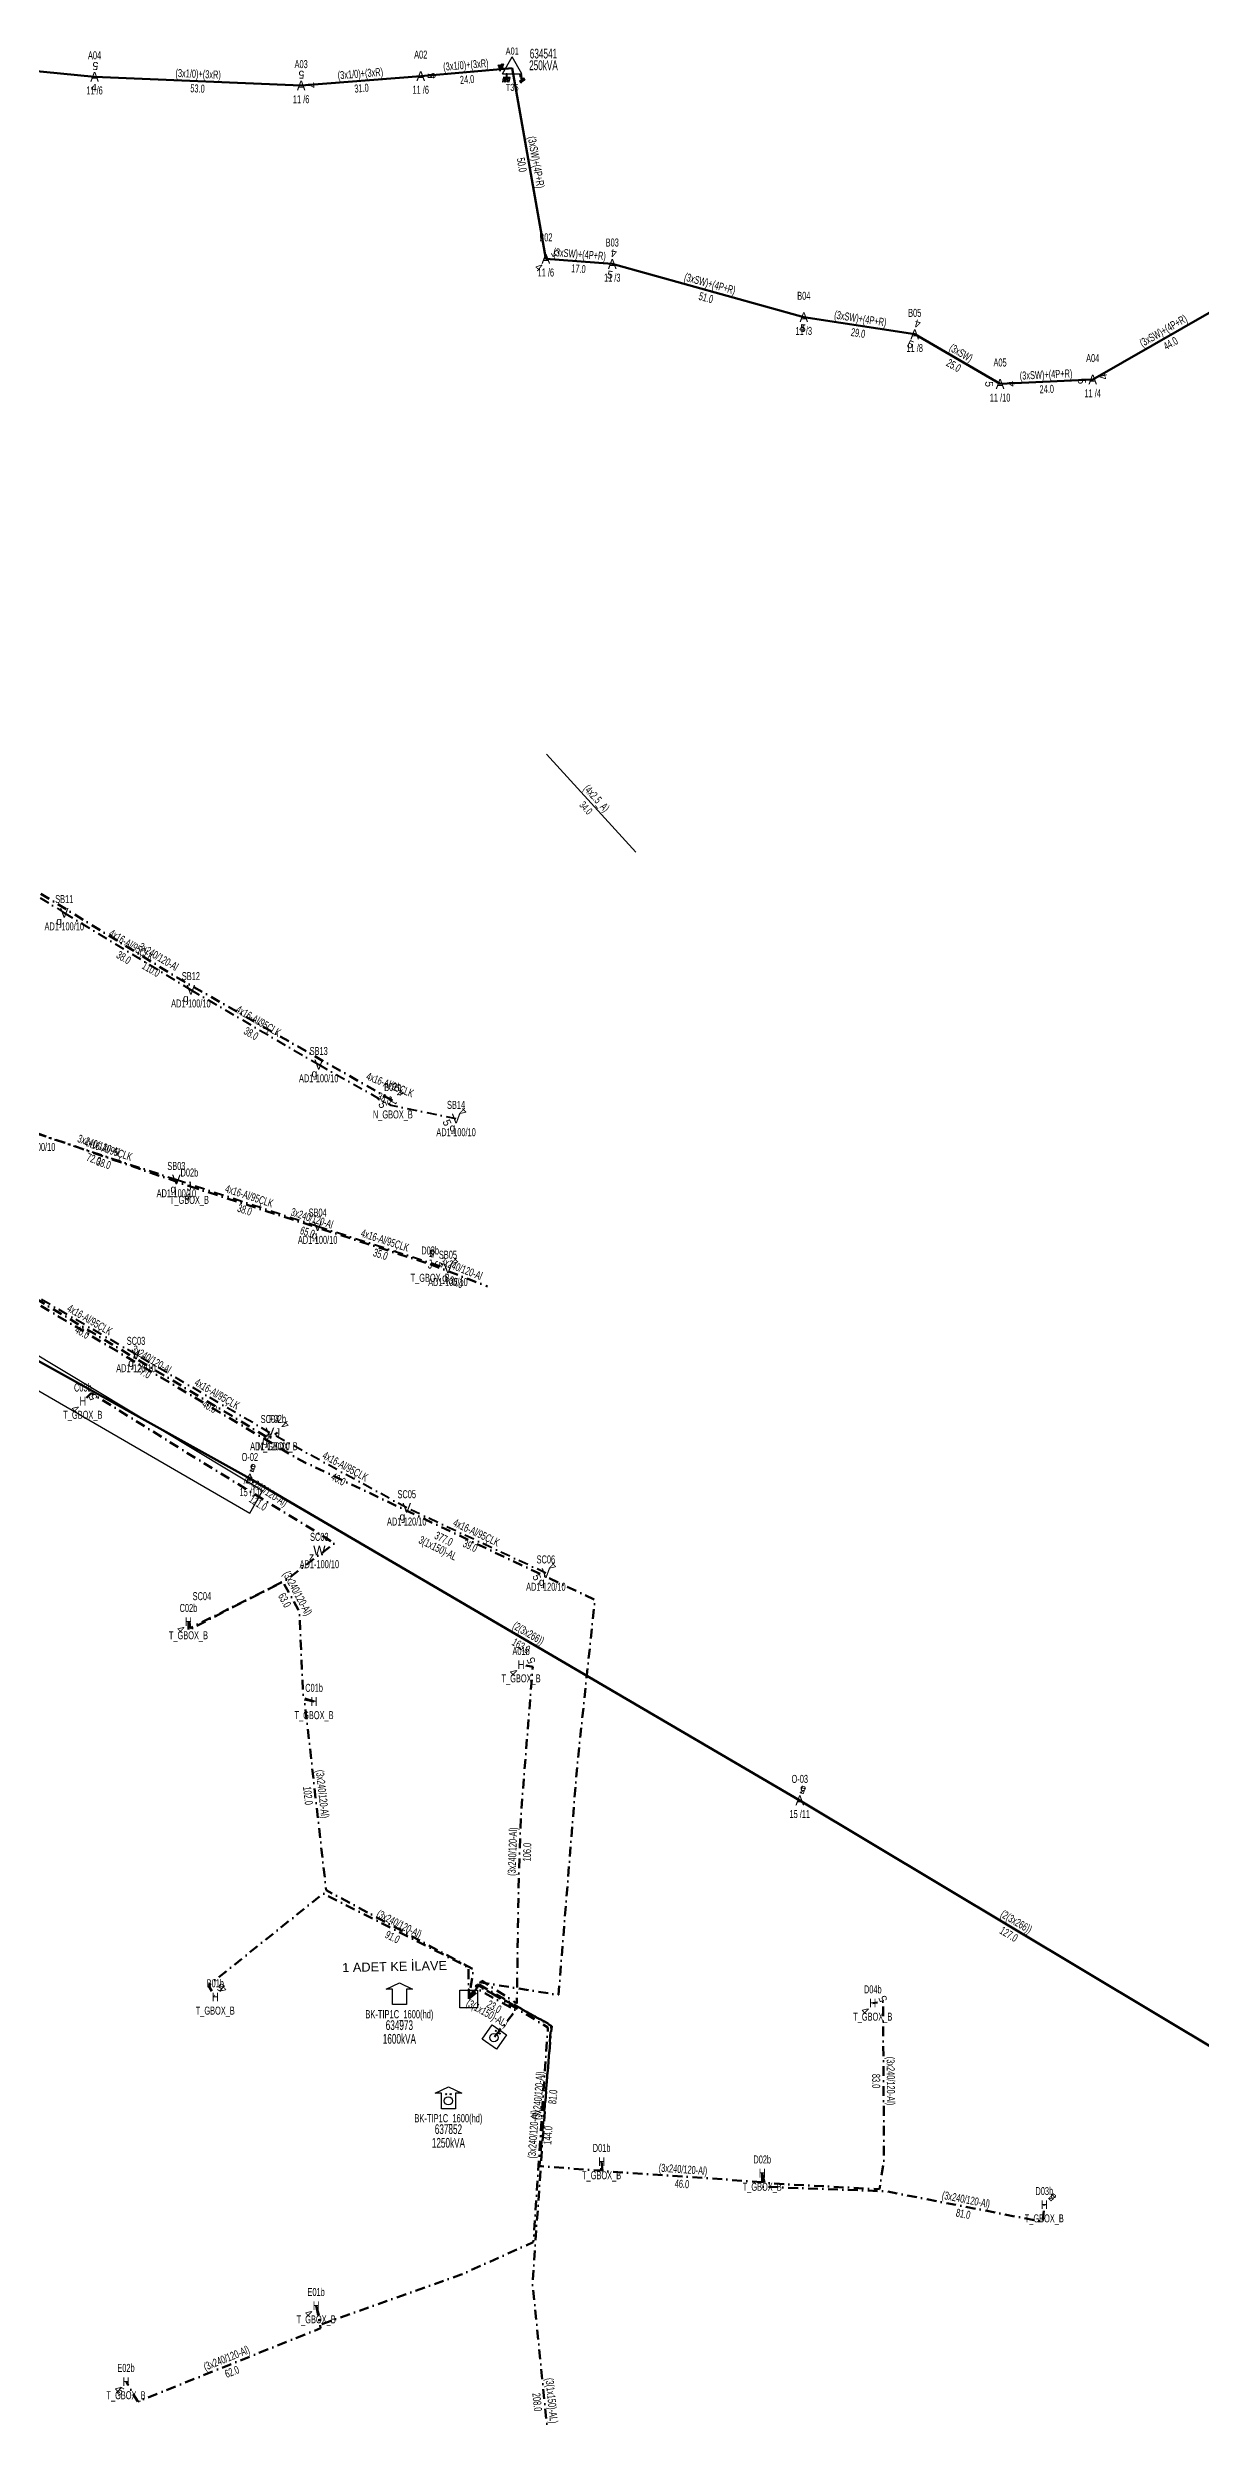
# Model space of a CAD drawing. Header units: millimetres. Extents: x 621691 to 622806, y 4076709 to 4077698.
# Drawn here: x 622103 to 622399, y 4077078 to 4077686 of the extents above; entities that cross this region are included whole.
import ezdxf
from ezdxf.enums import TextEntityAlignment as Align

# ---------------------------------------------------------------- set-up
doc = ezdxf.new("R2010")
doc.units = ezdxf.units.MM
doc.linetypes.add('DASHDOT', pattern=[5, 2.5, -1.25, 0, -1.25])
for name, color, linetype, lineweight in [('DIREK_AYD_MEVCUT', 190, 'Continuous', 25), ('DIREK_AYD_YENI', 152, 'Continuous', 25), ('DIREK_BOX_MEVCUT', 5, 'Continuous', 25), ('DIREK_BOX_YENI', 5, 'Continuous', 25), ('DIREK_ENH_MEVCUT', 6, 'Continuous', 25), ('DIREK_OG_MEVCUT', 16, 'Continuous', 25), ('HAT_ABONE_HAVAI_MEVCUT', 56, 'Continuous', 30), ('HAT_AYD_YERALTI_YENI', 4, 'DASHDOT', 40), ('HAT_BOX_YERALTI_MEVCUT', 192, 'DASHDOT', 50), ('HAT_BOX_YERALTI_YENI', 5, 'DASHDOT', 50), ('HAT_ENH_HAVAI_MEVCUT', 6, 'Continuous', 70), ('HAT_OG_HAVAI_MEVCUT', 48, 'Continuous', 70), ('HAT_OG_YERALTI_MEVCUT', 48, 'DASHDOT', 70), ('HAT_OG_YERALTI_YENI', 1, 'DASHDOT', 70), ('KULLANICI', 1, 'Continuous', 25), ('TRAFO_MEVCUT', 5, 'Continuous', 30), ('TRAFO_TADILAT_BYSK', 5, 'Continuous', 30)]:
    doc.layers.add(name, color=color, linetype=linetype, lineweight=lineweight)
doc.styles.add('Direk', font='B_CAD')
doc.styles.get("Standard").update_dxf_attribs({"font": 'Arial'})

# ---------------------------------------------------------------- blocks, each defined once
blk = doc.blocks.new('MEV_DIREK')
h = blk.add_hatch(color=32)
h.paths.add_polyline_path([(-2.14, 0.97), (-2.35, 1.09), (-3.31, -0.55), (-3.09, -0.67), (-2.67, 0.06), (-1.89, -0.39), (-1.79, -0.22), (-2.56, 0.23)])
h.paths.add_polyline_path([(-3.46, -0.17), (-3.33, -0.25), (-2.61, 0.99), (-2.74, 1.06)])
h.paths.add_polyline_path([(-3.54, 0.29), (-3.41, 0.22), (-3.05, 0.82), (-3.18, 0.9)])
h.paths.add_polyline_path([(-3.58, 0.81), (-3.66, 0.68), (-3.53, 0.61), (-3.45, 0.74)])
h.paths.add_polyline_path([(-1.51, -2.34), (-2.26, -2.33), (-2.52, -3.47), (-2.42, -3.47), (-2.21, -2.53), (-1.91, -2.54), (-2.12, -3.47), (-2.02, -3.47), (-1.81, -2.54), (-1.51, -2.54), (-1.72, -3.47), (-1.62, -3.48), (-1.41, -2.54), (-1.11, -2.54), (-1.32, -3.48), (-1.22, -3.48), (-1.01, -2.54), (-0.71, -2.55), (-0.92, -3.48), (-0.82, -3.48), (-0.56, -2.35), (-1.31, -2.34), (-1.31, -1.44), (-1.51, -1.44)])
at = {"layer": 'TRAFO_MEVCUT'}
for points in [[(2.35, -1.57), (2.12, -1.92), (2.08, -1.44), (1.94, -1.44), (2.01, -2.32), (2.25, -1.96), (2.31, -2.67), (2.1, -2.67), (2.39, -2.87), (2.4, -2.86), (2.64, -2.49), (2.45, -2.63)], [(2.35, -1.57), (2.12, -1.92), (2.08, -1.44), (1.94, -1.44), (2.01, -2.32), (2.25, -1.96), (2.31, -2.67), (2.1, -2.67), (2.39, -2.87), (1.98, -3.19), (2.2, -3.79), (2.26, -3.74), (2.08, -3.26), (2.26, -3.13), (2.44, -3.6), (2.49, -3.56), (2.32, -3.08), (2.49, -2.94), (2.67, -3.42), (2.73, -3.38), (2.55, -2.9), (2.73, -2.76), (2.91, -3.24), (2.97, -3.2), (2.79, -2.72), (2.97, -2.58), (3.15, -3.06), (3.21, -3.01), (2.98, -2.42), (2.4, -2.86), (2.64, -2.49), (2.45, -2.63)], [(2.97, -2.58), (3.15, -3.06), (3.21, -3.01), (2.98, -2.42), (2.4, -2.86), (2.64, -2.49), (2.45, -2.63), (2.35, -1.57), (2.12, -1.92), (2.08, -1.44), (1.94, -1.44), (2.01, -2.32), (2.25, -1.96), (2.31, -2.67), (2.1, -2.67), (2.39, -2.87), (1.98, -3.19), (2.2, -3.79), (2.26, -3.74), (2.08, -3.26), (2.26, -3.13), (2.44, -3.6), (2.49, -3.56), (2.32, -3.08), (2.49, -2.94), (2.67, -3.42), (2.73, -3.38), (2.55, -2.9), (2.73, -2.76), (2.91, -3.24), (2.97, -3.2), (2.79, -2.72)]]:
    blk.add_hatch(color=32, dxfattribs=at).paths.add_polyline_path(points)
at = {"layer": 'TRAFO_MEVCUT', "linetype": 'Continuous'}
for p, q in [((-2.5, -1.44), (0, 2.89)), ((2.5, -1.44), (0, 2.89)), ((-2.5, -1.44), (2.5, -1.44))]:
    blk.add_line(p, q, dxfattribs=at)
at = {"layer": 'TRAFO_MEVCUT', "color": 32, "flags": 128}
blk.add_lwpolyline([(1.94, -1.44), (2.08, -1.44), (2.12, -1.92), (2.35, -1.57), (2.45, -2.63), (2.64, -2.49), (2.4, -2.86), (2.98, -2.42), (3.21, -3.01), (3.15, -3.06), (2.97, -2.58), (2.79, -2.72), (2.97, -3.2), (2.91, -3.24), (2.73, -2.76), (2.55, -2.9), (2.73, -3.38), (2.67, -3.42), (2.49, -2.94), (2.32, -3.08), (2.49, -3.56), (2.44, -3.6), (2.26, -3.13), (2.08, -3.26), (2.26, -3.74), (2.2, -3.79), (1.98, -3.19), (2.39, -2.87), (2.1, -2.67), (2.31, -2.67), (2.25, -1.96), (2.01, -2.32), (1.94, -1.44)], dxfattribs=at)
at = {"layer": 'TRAFO_TADILAT_BYSK', "color": 32, "flags": 128}
for points in [[(-3.53, 0.61), (-3.45, 0.74), (-3.58, 0.81), (-3.66, 0.68), (-3.53, 0.61)], [(-3.41, 0.22), (-3.05, 0.82), (-3.18, 0.9), (-3.54, 0.29), (-3.41, 0.22)], [(-3.33, -0.25), (-2.61, 0.99), (-2.74, 1.06), (-3.46, -0.17), (-3.33, -0.25)], [(-1.79, -0.22), (-2.56, 0.23), (-2.14, 0.97), (-2.35, 1.09), (-3.31, -0.55), (-3.09, -0.67), (-2.67, 0.06), (-1.89, -0.39), (-1.79, -0.22)], [(-1.31, -1.44), (-1.51, -1.44), (-1.51, -2.34), (-2.26, -2.33), (-2.52, -3.47), (-2.42, -3.47), (-2.21, -2.53), (-1.91, -2.54), (-2.12, -3.47), (-2.02, -3.47), (-1.81, -2.54), (-1.51, -2.54), (-1.72, -3.47), (-1.62, -3.48), (-1.41, -2.54), (-1.11, -2.54), (-1.32, -3.48), (-1.22, -3.48), (-1.01, -2.54), (-0.71, -2.55), (-0.92, -3.48), (-0.82, -3.48), (-0.56, -2.35), (-1.31, -2.34), (-1.31, -1.44)]]:
    blk.add_lwpolyline(points, dxfattribs=at)
blk = doc.blocks.new('MEV_BINA_KARE')
at = {"layer": 'TRAFO_MEVCUT', "linetype": 'Continuous'}
for p, q in [((-2.25, -2.25), (-2.25, 2.25)), ((-2.25, 2.25), (2.25, 2.25)), ((0, 1.8), (0, 2.7)), ((2.25, 2.25), (2.25, -2.25)), ((2.25, -2.25), (-2.25, -2.25))]:
    blk.add_line(p, q, dxfattribs=at)
blk = doc.blocks.new('MEV_BETKOSK')
at = {"layer": 'TRAFO_MEVCUT', "linetype": 'Continuous'}
for p, q in [((-3.4, 2), (0, 3.6)), ((-1.8, 2), (-3.4, 2)), ((-1.8, -2), (-1.8, 2)), ((0, 3.6), (3.4, 2)), ((3.4, 2), (1.8, 2)), ((1.8, 2), (1.8, -2)), ((1.8, -2), (-1.8, -2))]:
    blk.add_line(p, q, dxfattribs=at)
blk = doc.blocks.new('MEV_OZELBINA_KARE')
at = {"layer": 'TRAFO_MEVCUT', "linetype": 'Continuous'}
for p, q in [((-2.25, 2.25), (2.25, 2.25)), ((-2.25, -2.25), (-2.25, 2.25)), ((0, 1.8), (0, 2.7)), ((2.25, 2.25), (2.25, -2.25)), ((2.25, -2.25), (-2.25, -2.25))]:
    blk.add_line(p, q, dxfattribs=at)
for centre, radius in [((0, -0.215091), 1.049264), ((-0.592312, 1.488957), 0.15614), ((0.592312, 1.488957), 0.15614)]:
    blk.add_circle(centre, radius, dxfattribs=at)
blk = doc.blocks.new('MEV_BETKOSK_OZEL')
at = {"layer": 'TRAFO_MEVCUT', "linetype": 'Continuous'}
for p, q in [((-3.4, 2), (0, 3.6)), ((-1.8, 2), (-3.4, 2)), ((-1.8, -2), (-1.8, 2)), ((0, 3.6), (3.4, 2)), ((3.4, 2), (1.8, 2)), ((1.8, 2), (1.8, -2)), ((1.8, -2), (-1.8, -2))]:
    blk.add_line(p, q, dxfattribs=at)
for centre, radius in [((0, 0), 1.049264), ((-0.592312, 1.704048), 0.15614), ((0.592312, 1.704048), 0.15614)]:
    blk.add_circle(centre, radius, dxfattribs=at)

msp = doc.modelspace()

# ---------------------------------------------------------------- linework, layer by layer
msp.add_lwpolyline([(621970.325138, 4077429.202603), (621963.814748, 4077421.127973), (622155.050323, 4077310.322017), (622158.334833, 4077315.990622), (621970.325138, 4077429.202603)])
at = {"layer": 'HAT_ABONE_HAVAI_MEVCUT'}
msp.add_line((622253.915, 4077479.659), (622231.023, 4077504.725), dxfattribs=at)
at = {"layer": 'HAT_AYD_YERALTI_YENI', "flags": 128}
for points in [[(622075.328, 4077484.041), (622107.52, 4077464.124)], [(622107.52, 4077464.124), (622139.948, 4077444.376)], [(622139.948, 4077444.376), (622172.69, 4077425.203)], [(622172.69, 4077425.203), (622191.153664, 4077414.824117), (622207.873374, 4077411.391919)], [(622100.173461, 4077407.620524), (622136.230058, 4077395.747755)], [(622136.230058, 4077395.747755), (622172.416453, 4077383.810482)], [(622172.416453, 4077383.810482), (622205.789871, 4077372.998215)], [(622125.893052, 4077350.931905), (622091.296033, 4077371.117168)], [(622160.186946, 4077330.905776), (622125.893052, 4077350.931905)], [(622195.236984, 4077311.640659), (622160.186946, 4077330.905776)], [(622230.870189, 4077294.930818), (622195.236984, 4077311.640659)]]:
    msp.add_lwpolyline(points, dxfattribs=at)
at = {"layer": 'HAT_BOX_YERALTI_MEVCUT', "flags": 128}
for points in [[(622139.323061, 4077282.495092), (622139.761205, 4077280.823572), (622164.103928, 4077292.994933), (622176.757323, 4077302.575361), (622139.358518, 4077325.512383), (622114.413253, 4077341.057983), (622112.277559, 4077338.977937)], [(622171.495983, 4077262.034026), (622168.739785, 4077262.911848), (622167.721488, 4077285.008894), (622163.551767, 4077292.736233), (622139.316297, 4077280.313009), (622139.323061, 4077282.495092)], [(622211.128, 4077185.816), (622214.504476, 4077190.435233), (622223.450209, 4077184.688636), (622223.864911, 4077214.251025), (622224.486265, 4077232.748014), (622227.506084, 4077270.880627), (622224.527848, 4077271.465214)], [(622171.495983, 4077262.034026), (622169.019474, 4077262.554366), (622174.601406, 4077213.67305), (622212.356727, 4077193.38544), (622211.128, 4077185.816)], [(622211.128, 4077185.816), (622211.03829, 4077193.903603), (622173.866374, 4077212.833745), (622144.438608, 4077189.257113), (622146.195716, 4077186.331001)], [(622172.033142, 4077107.237198), (622173.368132, 4077102.452061), (622209.212188, 4077115.180774), (622227.643365, 4077123.53081), (622231.411545, 4077178.50253), (622213.291851, 4077189.495109), (622211.128, 4077185.816)], [(622211.128, 4077185.816), (622213.326335, 4077189.806246), (622232.36849, 4077178.808638), (622229.211769, 4077142.964582), (622244.995373, 4077141.844455), (622245.154468, 4077144.148756)], [(622286.293669, 4077141.195694), (622286.907074, 4077138.639931), (622316.295127, 4077137.051388), (622317.486534, 4077144.46459), (622317.221777, 4077185.104826), (622314.602327, 4077184.778808)], [(622245.154468, 4077144.148756), (622245.402692, 4077141.742625), (622286.338234, 4077138.891394), (622286.293669, 4077141.195694)], [(622286.293669, 4077141.195694), (622286.245181, 4077137.713281), (622318.148427, 4077136.521873), (622358.12677, 4077128.711535), (622358.538495, 4077133.10394)], [(622172.033142, 4077107.237198), (622173.176818, 4077101.455197), (622126.335154, 4077082.655867), (622123.331049, 4077087.790779)]]:
    msp.add_lwpolyline(points, dxfattribs=at)
at = {"layer": 'HAT_BOX_YERALTI_YENI', "flags": 128}
for points in [[(622097.185, 4077471.67), (622136.179376, 4077447.664721), (622191.682, 4077415.942786)], [(622071.653626, 4077417.673679), (622139.567, 4077394.061)], [(622139.567, 4077394.061), (622201.226, 4077374.084)], [(622201.226, 4077374.084), (622215.946, 4077368.341)], [(622099.025344, 4077368.354642), (622097.707857, 4077366.726034), (622160.033854, 4077329.434585), (622162.168909, 4077330.931583)]]:
    msp.add_lwpolyline(points, dxfattribs=at)
at = {"layer": 'HAT_ENH_HAVAI_MEVCUT'}
for p, q in [((621979.117, 4077416.829), (622155.047483, 4077319.165736)), ((622155.047483, 4077319.165736), (622295.911355, 4077236.69949)), ((622295.911355, 4077236.69949), (622404.920223, 4077171.349077))]:
    msp.add_line(p, q, dxfattribs=at)
at = {"layer": 'HAT_OG_HAVAI_MEVCUT'}
for p, q in [((622057.821258, 4077683.912214), (622115.276722, 4077678.296596)), ((622198.820263, 4077678.480029), (622222.256, 4077680.491)), ((622230.870042, 4077631.657842), (622222.256, 4077680.491)), ((622115.276722, 4077678.296596), (622168.193021, 4077676.051782)), ((622168.193021, 4077676.051782), (622198.820263, 4077678.480029)), ((622247.875603, 4077630.334056), (622230.870042, 4077631.657842)), ((622296.941094, 4077616.695939), (622247.875603, 4077630.334056)), ((622408.953892, 4077622.525238), (622370.937899, 4077600.717237)), ((622325.351581, 4077612.317262), (622296.941094, 4077616.695939)), ((622347.211578, 4077599.59711), (622325.351581, 4077612.317262)), ((622370.937899, 4077600.717237), (622347.211578, 4077599.59711))]:
    msp.add_line(p, q, dxfattribs=at)
at = {"layer": 'HAT_OG_YERALTI_MEVCUT', "flags": 128}
for points in [[(622247.37028, 4077004.0952), (622239.077573, 4077005.574039), (622233.594435, 4077052.494034), (622227.444457, 4077112.915491), (622232.175767, 4077179.159814), (622213.540931, 4077189.139125), (622211.128, 4077185.816)], [(622211.128, 4077185.816), (622213.863635, 4077188.068073), (622223.203046, 4077182.886206), (622217.689, 4077176.089)]]:
    msp.add_lwpolyline(points, dxfattribs=at)
at = {"layer": 'HAT_OG_YERALTI_YENI', "flags": 128}
msp.add_lwpolyline([(622211.128, 4077185.816), (622213.871214, 4077190.119499), (622234.119716, 4077186.841845), (622238.874367, 4077245.363264), (622243.430917, 4077288.063), (622167.987421, 4077323.848425), (622108.297233, 4077359.340351), (622063.191987, 4077386.484801), (622040.79808, 4077400.320034), (622042.651103, 4077411.619391), (622040.421, 4077417.718)], dxfattribs=at)

# ---------------------------------------------------------------- block references
at = {"layer": 'TRAFO_MEVCUT'}
for name, p in [('MEV_DIREK', (622222.256, 4077680.491)), ('MEV_BETKOSK', (622193.350785, 4077186.356081)), ('MEV_BINA_KARE', (622211.128, 4077185.816)), ('MEV_BETKOSK_OZEL', (622205.913262, 4077159.709433))]:
    msp.add_blockref(name, p, dxfattribs=at)
at = {"layer": 'TRAFO_MEVCUT', "rotation": 325.460123}
msp.add_blockref('MEV_OZELBINA_KARE', (622217.689, 4077176.089), dxfattribs=at)

# ---------------------------------------------------------------- texts
at = {"layer": 'DIREK_AYD_MEVCUT', "width": 0.53}
for s, p in [('SC03', (622172.852792, 4077304.210519)), ('AD1-100/10', (622172.852792, 4077297.210519)), ('SC04', (622142.767436, 4077289.02224))]:
    msp.add_text(s, height=2.05, dxfattribs=at).set_placement(p, align=Align.MIDDLE_CENTER)
at = {"layer": 'DIREK_AYD_MEVCUT', "color": 40, "style": 'Direk'}
msp.add_text('z', height=2, dxfattribs=at).set_placement((622170.874355, 4077299.182192), align=Align.MIDDLE_CENTER)
at = {"layer": 'DIREK_AYD_MEVCUT', "style": 'Direk'}
msp.add_text('W', height=2.5, dxfattribs=at).set_placement((622172.852792, 4077300.710519), align=Align.MIDDLE_CENTER)
at = {"layer": 'DIREK_AYD_YENI', "width": 0.53}
for s, p in [('SB11', (622107.52, 4077467.624)), ('AD1-100/10', (622107.52, 4077460.624)), ('SB12', (622139.948, 4077447.876)), ('AD1-100/10', (622139.948, 4077440.876)), ('SB13', (622172.69, 4077428.703)), ('AD1-100/10', (622172.69, 4077421.703)), ('SB14', (622207.873374, 4077414.891919)), ('AD1-100/10', (622207.873374, 4077407.891919)), ('AD1-100/10', (622100.173461, 4077404.120524)), ('SB03', (622136.230058, 4077399.247755)), ('AD1-100/10', (622136.230058, 4077392.247755)), ('SB04', (622172.416453, 4077387.310482)), ('AD1-100/10', (622172.416453, 4077380.310482)), ('SB05', (622205.789871, 4077376.498215)), ('AD1-100/10', (622205.789871, 4077369.498215)), ('SC03', (622125.893052, 4077354.431905)), ('AD1-120/10', (622125.893052, 4077347.431905)), ('SC04', (622160.186946, 4077334.405776)), ('AD1-120/10', (622160.186946, 4077327.405776)), ('SC05', (622195.236984, 4077315.140659)), ('AD1-120/10', (622195.236984, 4077308.140659)), ('SC06', (622230.870189, 4077298.430818)), ('AD1-120/10', (622230.870189, 4077291.430818))]:
    msp.add_text(s, height=2.05, dxfattribs=at).set_placement(p, align=Align.MIDDLE_CENTER)
at = {"layer": 'DIREK_AYD_YENI', "color": 4, "style": 'Direk'}
for p in [(622106.212178, 4077461.993366), (622138.666157, 4077442.229636), (622171.598295, 4077422.95396), (622206.959871, 4077409.064793), (622135.447509, 4077393.373389), (622171.639595, 4077381.434247), (622205.019354, 4077370.619917), (622124.632788, 4077348.7728), (622158.954401, 4077328.730728), (622194.103583, 4077309.412341), (622229.808752, 4077292.667336)]:
    msp.add_text('q', height=2, dxfattribs=at).set_placement(p, align=Align.MIDDLE_CENTER)
at = {"layer": 'DIREK_AYD_YENI', "style": 'Direk'}
for p in [(622107.52, 4077464.124), (622139.948, 4077444.376), (622172.69, 4077425.203), (622207.873374, 4077411.391919), (622136.230058, 4077395.747755), (622172.416453, 4077383.810482), (622205.789871, 4077372.998215), (622125.893052, 4077350.931905), (622160.186946, 4077330.905776), (622195.236984, 4077311.640659), (622230.870189, 4077294.930818)]:
    msp.add_text('V', height=2.5, dxfattribs=at).set_placement(p, align=Align.MIDDLE_CENTER)
at = {"layer": 'DIREK_AYD_YENI', "color": 32, "style": 'Direk'}
for s, rotation, p in [('4', 495.000001, (622209.641141, 4077413.159686)), ('5', 292.500002, (622205.563675, 4077410.320405)), ('5', 247.500001, (622203.480173, 4077374.069729)), ('4', 495.000001, (622207.557638, 4077374.765982)), ('4', 495.000001, (622232.637956, 4077296.698585)), ('5', 292.500002, (622228.560491, 4077293.859304))]:
    msp.add_text(s, height=2, rotation=rotation, dxfattribs=at).set_placement(p, align=Align.MIDDLE_CENTER)
at = {"layer": 'DIREK_BOX_MEVCUT', "width": 0.53}
for s, p in [('C03b', (622112.277559, 4077342.477937)), ('T_GBOX_B', (622112.277559, 4077335.477937)), ('C02b', (622139.323061, 4077285.995092)), ('T_GBOX_B', (622139.323061, 4077278.995092)), ('A01b', (622224.527848, 4077274.965214)), ('T_GBOX_B', (622224.527848, 4077267.965214)), ('C01b', (622171.495983, 4077265.534026)), ('T_GBOX_B', (622171.495983, 4077258.534026)), ('B01b', (622146.195716, 4077189.831001)), ('D04b', (622314.602327, 4077188.278808)), ('T_GBOX_B', (622146.195716, 4077182.831001)), ('T_GBOX_B', (622314.602327, 4077181.278808)), ('D01b', (622245.154468, 4077147.648756)), ('D02b', (622286.293669, 4077144.695694)), ('T_GBOX_B', (622245.154468, 4077140.648756)), ('T_GBOX_B', (622286.293669, 4077137.695694)), ('D03b', (622358.538495, 4077136.60394)), ('T_GBOX_B', (622358.538495, 4077129.60394)), ('E01b', (622172.033142, 4077110.737198)), ('T_GBOX_B', (622172.033142, 4077103.737198)), ('E02b', (622123.331049, 4077091.290779)), ('T_GBOX_B', (622123.331049, 4077084.290779))]:
    msp.add_text(s, height=2.05, dxfattribs=at).set_placement(p, align=Align.MIDDLE_CENTER)
at = {"layer": 'DIREK_BOX_MEVCUT', "style": 'Direk', "width": 0.8}
for p in [(622112.277559, 4077338.977937), (622139.323061, 4077282.495092), (622224.527848, 4077271.465214), (622171.495983, 4077262.034026), (622146.195716, 4077186.331001), (622314.602327, 4077184.778808), (622245.154468, 4077144.148756), (622286.293669, 4077141.195694), (622358.538495, 4077133.10394), (622172.033142, 4077107.237198), (622123.331049, 4077087.790779)]:
    msp.add_text('H', height=2.25, dxfattribs=at).set_placement(p, align=Align.MIDDLE_CENTER)
at = {"layer": 'DIREK_BOX_MEVCUT', "color": 32, "style": 'Direk'}
for s, rotation, p in [('5', 112.500002, (622114.864422, 4077340.049451)), ('4', 315.000001, (622110.29766, 4077336.998038)), ('4', 314.911207, (622137.340096, 4077280.518264)), ('5', 112.500002, (622227.114711, 4077272.536728)), ('4', 315.000001, (622222.547949, 4077269.485315)), ('5', 150.49225, (622147.574832, 4077188.76781)), ('4', 495.000001, (622148.175615, 4077188.3109)), ('4', 315.000001, (622312.622428, 4077182.798909)), ('5', 112.500002, (622317.189189, 4077185.850322)), ('5', 132.322495, (622360.608722, 4077134.989188)), ('4', 495.000001, (622360.518394, 4077135.083839)), ('4', 315.000001, (622170.053243, 4077105.257299)), ('4', 315.000001, (622121.35115, 4077085.81088)), ('5', 330.164573, (622121.938019, 4077085.361897))]:
    msp.add_text(s, height=2, rotation=rotation, dxfattribs=at).set_placement(p, align=Align.MIDDLE_CENTER)
at = {"layer": 'DIREK_BOX_YENI', "width": 0.53}
for s, p in [('B02b', (622191.682, 4077419.442786)), ('N_GBOX_B', (622191.682, 4077412.442786)), ('D02b', (622139.567, 4077397.561)), ('T_GBOX_B', (622139.567, 4077390.561)), ('D03b', (622201.226, 4077377.584)), ('T_GBOX_B', (622201.226, 4077370.584)), ('F02b', (622162.168909, 4077334.431583)), ('N_GBOX_B', (622162.168909, 4077327.431583))]:
    msp.add_text(s, height=2.05, dxfattribs=at).set_placement(p, align=Align.MIDDLE_CENTER)
at = {"layer": 'DIREK_BOX_YENI', "color": 32, "style": 'Direk'}
for s, rotation, p in [('4', 495.000001, (622193.661899, 4077417.922685)), ('5', 292.500002, (622189.095137, 4077414.871273)), ('4', 350.414021, (622139.100723, 4077391.300097)), ('5', 171.024056, (622201.662855, 4077376.849711)), ('4', 529.343393, (622201.743783, 4077376.835709)), ('4', 495.000001, (622164.148807, 4077332.911482)), ('5', 292.500002, (622159.582046, 4077329.860069))]:
    msp.add_text(s, height=2, rotation=rotation, dxfattribs=at).set_placement(p, align=Align.MIDDLE_CENTER)
at = {"layer": 'DIREK_BOX_YENI', "style": 'Direk', "width": 0.8}
msp.add_text('J', height=2.25, rotation=242.192869, dxfattribs=at).set_placement((622191.682, 4077415.942786), align=Align.MIDDLE_CENTER)
for p in [(622139.567, 4077394.061), (622201.226, 4077374.084), (622162.168909, 4077330.931583)]:
    msp.add_text('J', height=2.25, dxfattribs=at).set_placement(p, align=Align.MIDDLE_CENTER)
at = {"layer": 'DIREK_ENH_MEVCUT', "width": 0.53}
for s, p in [('O-02', (622155.047483, 4077324.665736)), ('15 /11', (622155.047483, 4077315.665736)), ('O-03', (622295.911355, 4077242.19949)), ('15 /11', (622295.911355, 4077233.19949))]:
    msp.add_text(s, height=2.05, dxfattribs=at).set_placement(p, align=Align.MIDDLE_CENTER)
at = {"layer": 'DIREK_ENH_MEVCUT', "color": 32, "style": 'Direk'}
for s, rotation, p in [('5', 165.482144, (622155.749392, 4077321.876331)), ('4', 524.826961, (622155.780341, 4077321.868127)), ('5', 164.826961, (622296.644213, 4077239.401881)), ('4', 524.528736, (622296.658269, 4077239.39803))]:
    msp.add_text(s, height=2, rotation=rotation, dxfattribs=at).set_placement(p, align=Align.MIDDLE_CENTER)
at = {"layer": 'DIREK_ENH_MEVCUT', "style": 'Direk'}
for p in [(622155.047483, 4077319.165736), (622295.911355, 4077236.69949)]:
    msp.add_text('A', height=2.5, dxfattribs=at).set_placement(p, align=Align.MIDDLE_CENTER)
at = {"layer": 'DIREK_OG_MEVCUT', "width": 0.53}
for s, p in [('A04', (622115.276722, 4077683.796596)), ('A03', (622168.193021, 4077681.551782)), ('A02', (622198.820263, 4077683.980029)), ('11 /6', (622115.276722, 4077674.796596)), ('11 /6', (622198.820263, 4077674.980029)), ('11 /6', (622168.193021, 4077672.551782)), ('B02', (622230.870042, 4077637.157842)), ('B03', (622247.875603, 4077635.834056)), ('11 /6', (622230.870042, 4077628.157842)), ('11 /3', (622247.875603, 4077626.834056)), ('B04', (622296.941094, 4077622.195939)), ('11 /3', (622296.941094, 4077613.195939)), ('B05', (622325.351581, 4077617.817262)), ('11 /8', (622325.351581, 4077608.817262)), ('A04', (622370.937899, 4077606.217237)), ('A05', (622347.211578, 4077605.09711)), ('11 /10', (622347.211578, 4077596.09711)), ('11 /4', (622370.937899, 4077597.217237))]:
    msp.add_text(s, height=2.05, dxfattribs=at).set_placement(p, align=Align.MIDDLE_CENTER)
at = {"layer": 'DIREK_OG_MEVCUT', "color": 32, "style": 'Direk'}
for s, rotation, p in [('5', 175.813291, (622115.481142, 4077681.089124)), ('4', 357.208861, (622115.140376, 4077675.499917)), ('5', 178.78543, (622168.252372, 4077678.851153)), ('4', 452.266576, (622170.990831, 4077676.162519)), ('5', 92.266576, (622201.618073, 4077678.590766)), ('4', 452.452209, (622201.617699, 4077678.59983)), ('5', 120.002937, (622233.294842, 4077633.057967)), ('4', 532.233168, (622248.254001, 4077633.10837)), ('4', 320.001958, (622229.07031, 4077629.512856)), ('5', 348.349752, (622247.31018, 4077627.59174)), ('4', 352.233168, (622296.562696, 4077613.921625)), ('5', 355.619205, (622296.727216, 4077613.904119)), ('4', 524.902615, (622326.080871, 4077615.020618)), ('5', 337.353923, (622324.273476, 4077609.733139)), ('5', 277.460222, (622368.1616, 4077600.353691)), ('4', 464.920442, (622373.643495, 4077601.438174)), ('5', 270.675738, (622344.411772, 4077599.564088)), ('4', 451.351473, (622350.010799, 4077599.663149))]:
    msp.add_text(s, height=2, rotation=rotation, dxfattribs=at).set_placement(p, align=Align.MIDDLE_CENTER)
at = {"layer": 'DIREK_OG_MEVCUT', "style": 'Direk'}
for p in [(622115.276722, 4077678.296596), (622168.193021, 4077676.051782), (622198.820263, 4077678.480029), (622230.870042, 4077631.657842), (622247.875603, 4077630.334056), (622296.941094, 4077616.695939), (622325.351581, 4077612.317262), (622370.937899, 4077600.717237), (622347.211578, 4077599.59711)]:
    msp.add_text('A', height=2.5, dxfattribs=at).set_placement(p, align=Align.MIDDLE_CENTER)
at = {"layer": 'HAT_ABONE_HAVAI_MEVCUT', "lineweight": 30, "width": 0.53}
msp.add_text('34.0', height=1.9, rotation=312.404483, dxfattribs=at).set_placement((622241.841358, 4077491.618794), align=Align.TOP_CENTER)
msp.add_text('(4x2.5_A)', height=2.05, rotation=312.404483, dxfattribs=at).set_placement((622243.096642, 4077492.765206), align=Align.CENTER)
at = {"layer": 'HAT_AYD_YERALTI_YENI', "lineweight": 30, "width": 0.53}
for rotation, p in [(328.65983, (622124.175977, 4077454.976112)), (329.647517, (622156.748681, 4077435.523048)), (338.567726, (622190.59249, 4077419.088598)), (341.774245, (622118.467607, 4077402.491497)), (341.74316, (622154.589541, 4077390.586331)), (342.048796, (622189.365138, 4077379.21297)), (329.905186, (622113.519916, 4077358.971576)), (329.629942, (622146.146319, 4077339.957807)), (331.506301, (622179.027641, 4077321.406457)), (334.869996, (622212.662456, 4077304.405708))]:
    msp.add_text('4x16-Al/95ÇLK', height=2.05, rotation=rotation, dxfattribs=at).set_placement(p, align=Align.CENTER)
for s, rotation, p in [('38.0', 328.65983, (622123.291777, 4077453.524152)), ('38.0', 329.647517, (622155.88964, 4077434.056062)), ('38.0', 338.567726, (622189.971308, 4077417.506153)), ('38.0', 341.774245, (622117.935912, 4077400.876783)), ('38.0', 341.74316, (622154.05697, 4077388.971906)), ('35.0', 342.048796, (622188.841186, 4077377.595727)), ('40.0', 329.905186, (622112.667481, 4077357.500741)), ('40.0', 329.629942, (622145.286828, 4077338.491084)), ('40.0', 331.506301, (622178.216636, 4077319.912379)), ('39.0', 334.869996, (622211.940511, 4077302.866619))]:
    msp.add_text(s, height=2.05, rotation=rotation, dxfattribs=at).set_placement(p, align=Align.TOP_CENTER)
at = {"layer": 'HAT_BOX_YERALTI_MEVCUT', "lineweight": 30, "width": 0.53}
for rotation, p in [(327.337868, (622158.660686, 4077315.185973)), (298.351577, (622166.38467, 4077289.276212)), (276.51459, (622172.654951, 4077238.210146)), (88.076034, (622223.326068, 4077223.528057)), (333.012109, (622192.838064, 4077204.126111)), (270.373257, (622318.204138, 4077164.790245)), (444.96705, (622229.943407, 4077160.961179)), (86.078645, (622228.679445, 4077151.074799)), (356.015684, (622265.929524, 4077141.164955)), (348.945688, (622338.300577, 4077133.450933)), (381.867456, (622149.439394, 4077092.844373))]:
    msp.add_text('(3x240/120-Al)', height=2.05, rotation=rotation, dxfattribs=at).set_placement(p, align=Align.CENTER)
for s, rotation, p in [('121.0', 327.337868, (622157.743223, 4077313.754798)), ('63.0', 298.351577, (622164.888585, 4077288.468915)), ('102.0', 276.51459, (622170.965928, 4077238.01727)), ('106.0', 88.076034, (622225.025109, 4077223.470982)), ('91.0', 333.012109, (622192.0666, 4077202.611237)), ('83.0', 270.373257, (622316.504174, 4077164.779171)), ('81.0', 444.96705, (622231.636852, 4077160.812041)), ('144.0', 86.078645, (622230.375465, 4077150.958541)), ('46.0', 356.015684, (622265.811402, 4077139.469064)), ('81.0', 348.945688, (622337.97462, 4077131.782475)), ('62.0', 381.867456, (622150.072578, 4077091.266691))]:
    msp.add_text(s, height=2.05, rotation=rotation, dxfattribs=at).set_placement(p, align=Align.TOP_CENTER)
at = {"layer": 'HAT_BOX_YERALTI_YENI', "lineweight": 30, "width": 0.53}
for rotation, p in [(329.457649, (622131.158131, 4077451.977114)), (340.705679, (622115.995008, 4077403.587948)), (342.048238, (622170.658595, 4077384.880828)), (338.687314, (622208.895099, 4077372.004228)), (329.106694, (622129.30728, 4077348.809716))]:
    msp.add_text('3x240/120-Al', height=2.05, rotation=rotation, dxfattribs=at).set_placement(p, align=Align.CENTER)
for s, rotation, p in [('110.0', 329.457649, (622130.294234, 4077450.512983)), ('72.0', 340.705679, (622115.433293, 4077401.98343)), ('65.0', 342.048238, (622170.134627, 4077383.263591)), ('35.0', 338.687314, (622208.277221, 4077370.42049)), ('77.0', 329.106694, (622128.434431, 4077347.350903))]:
    msp.add_text(s, height=2.05, rotation=rotation, dxfattribs=at).set_placement(p, align=Align.TOP_CENTER)
at = {"layer": 'HAT_ENH_HAVAI_MEVCUT', "lineweight": 30, "width": 0.53}
for rotation, p in [(329.65392, (622225.908858, 4077278.666154)), (329.057469, (622350.85284, 4077204.753314))]:
    msp.add_text('(2(3x266))', height=2.05, rotation=rotation, dxfattribs=at).set_placement(p, align=Align.CENTER)
for s, rotation, p in [('163.0', 329.65392, (622225.04998, 4077277.199072)), ('127.0', 329.057469, (622349.978737, 4077203.295252))]:
    msp.add_text(s, height=2.05, rotation=rotation, dxfattribs=at).set_placement(p, align=Align.TOP_CENTER)
at = {"layer": 'HAT_OG_HAVAI_MEVCUT', "lineweight": 30, "width": 0.53}
for s, rotation, p in [('(3x1/0)+(3xR)', 357.570857, (622141.770898, 4077678.023425)), ('(3x1/0)+(3xR)', 4.53315, (622183.439462, 4077678.113247)), ('(3x1/0)+(3xR)', 4.903576, (622210.465639, 4077680.332244, 311111.128165)), ('(3xSW)+(4P+R)', 280.003602, (622227.400263, 4077656.221916, 311111.128165)), ('(3xSW)+(4P+R)', 355.548826, (622239.438791, 4077631.843385)), ('(3xSW)+(4P+R)', 344.466334, (622272.635982, 4077624.33395)), ('(3xSW)+(4P+R)', 351.238407, (622311.275812, 4077615.346681)), ('(3xSW)+(4P+R)', 389.840882, (622389.522942, 4077612.358537)), ('(3xSW)', 329.805228, (622336.709079, 4077606.691858)), ('(3xSW)+(4P+R)', 362.702944, (622359.034654, 4077601.006228))]:
    msp.add_text(s, height=2.05, rotation=rotation, dxfattribs=at).set_placement(p, align=Align.CENTER)
for s, rotation, p in [('53.0', 357.570857, (622141.698846, 4077676.324953)), ('31.0', 4.53315, (622183.573823, 4077676.418565)), ('24.0', 4.903576, (622210.610954, 4077678.638466, 311111.128165)), ('50.0', 280.003602, (622225.726109, 4077655.926609, 311111.128165)), ('17.0', 355.548826, (622239.306855, 4077630.148513)), ('51.0', 344.466334, (622272.180715, 4077622.696045)), ('29.0', 351.238407, (622311.016863, 4077613.666519)), ('44.0', 389.840882, (622390.36885, 4077610.883938)), ('25.0', 329.805228, (622335.85408, 4077605.222513)), ('24.0', 362.702944, (622359.114823, 4077599.308119))]:
    msp.add_text(s, height=2.05, rotation=rotation, dxfattribs=at).set_placement(p, align=Align.TOP_CENTER)
at = {"layer": 'HAT_OG_YERALTI_MEVCUT', "lineweight": 30, "width": 0.53}
for rotation, p in [(330.976791, (622215.364998, 4077181.313471)), (275.811816, (622231.365077, 4077082.790835))]:
    msp.add_text('(3(1x150)-AL)', height=2.05, rotation=rotation, dxfattribs=at).set_placement(p, align=Align.CENTER)
for s, rotation, p in [('23.0', 330.976791, (622218.120951, 4077184.73388)), ('208.0', 275.811816, (622229.673815, 4077082.618691))]:
    msp.add_text(s, height=2.05, rotation=rotation, dxfattribs=at).set_placement(p, align=Align.TOP_CENTER)
at = {"layer": 'HAT_OG_YERALTI_YENI', "lineweight": 30, "width": 0.53}
msp.add_text('3(1x150)-AL', height=2.05, rotation=333.858117, dxfattribs=at).set_placement((622202.777926, 4077300.415062), align=Align.CENTER)
msp.add_text('377.0', height=2.05, rotation=333.858117, dxfattribs=at).set_placement((622205.16865, 4077304.652956), align=Align.TOP_CENTER)
at = {"layer": 'KULLANICI'}
msp.add_text('1 ADET KE İLAVE', height=2.3355, rotation=1.2018, dxfattribs=at).set_placement((622178.742157, 4077192.69377))
at = {"layer": 'TRAFO_MEVCUT', "width": 0.6}
for s, height, p in [('A01', 1.8, (622222.256, 4077683.991)), ('250kVA', 2.5, (622230.256, 4077679.991)), ('634541', 2.5, (622230.256, 4077682.991)), ('BK-TIP1C_1600(hd)', 2.1, (622193.350785, 4077180.856081)), ('1600kVA', 2.5, (622193.350785, 4077174.356081)), ('634973', 2.5, (622193.350785, 4077177.856081)), ('BK-TIP1C_1600(hd)', 2.1, (622205.913262, 4077154.209433)), ('637852', 2.5, (622205.913262, 4077151.209433)), ('1250kVA', 2.5, (622205.913262, 4077147.709433))]:
    msp.add_text(s, height=height, dxfattribs=at).set_placement(p, align=Align.CENTER)
msp.add_text('T35', height=1.8, dxfattribs=at).set_placement((622222.256, 4077676.491), align=Align.TOP_CENTER)

doc.saveas('drawing.dxf')
